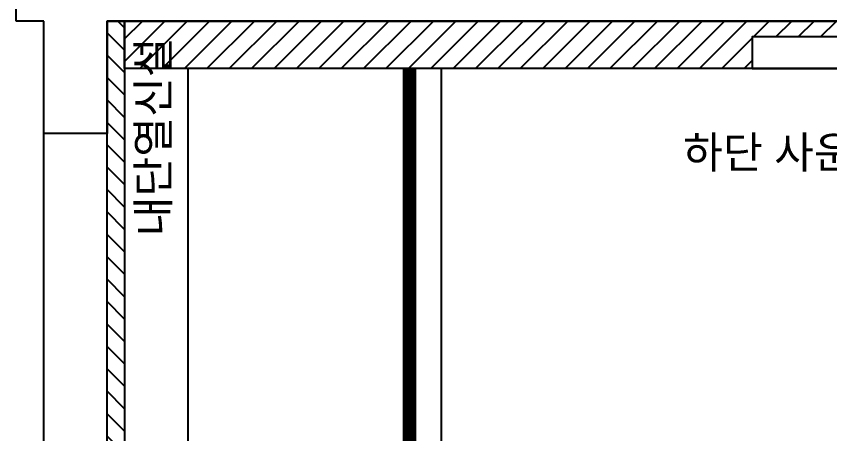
# Model space of a CAD drawing. Header units: inches. Extents: x 157163 to 245256, y -61743 to -20857.
# Drawn here: x 205630 to 208200, y -29694 to -28377 of the extents above; entities that cross this region are included whole.
import ezdxf

# ---------------------------------------------------------------- set-up
doc = ezdxf.new("R2010")
doc.units = ezdxf.units.IN
doc.header["$LTSCALE"] = 50
doc.header["$MEASUREMENT"] = 0
doc.linetypes.add('HID', pattern=[2.5, 1.5, -1])
for name, color, linetype in [('0-ELC TEXT', 7, 'Continuous'), ('03-WAL NEW', 3, 'Continuous'), ('04-WIN', 4, 'Continuous'), ('06-LIGHT', 4, 'Continuous'), ('3.기호.계단선', 30, 'Continuous'), ('F-WALL1', 2, 'Continuous')]:
    doc.layers.add(name, color=color, linetype=linetype)
doc.styles.add('코레일둥고', font='Korail_Round_Gothic_Medium.ttf')

# ---------------------------------------------------------------- blocks, each defined once
blk = doc.blocks.new('VUDAUSEH')
at = {"layer": '04-WIN'}
blk.add_lwpolyline([(205716.3, -32116.9), (205917.3, -32116.9), (205917.3, -28746.9), (205716.3, -28746.9)], close=True, dxfattribs=at)
at = {"layer": 'F-WALL1'}
for p, q in [((205630.3, -28391.9), (205630.3, -28173.9)), ((205717.3, -28391.9), (205630.3, -28391.9)), ((205717.3, -28746.9), (205717.3, -28391.9)), ((211137.3, -28391.9), (205917.3, -28391.9)), ((205917.3, -28391.9), (205917.3, -28746.9)), ((205917.3, -28746.9), (205717.3, -28746.9))]:
    blk.add_line(p, q, dxfattribs=at)

msp = doc.modelspace()

# ---------------------------------------------------------------- hatches: boundary and pattern name
at = {"layer": '03-WAL NEW'}
h = msp.add_hatch(dxfattribs=at)
h.set_pattern_fill('_USER', color=256, scale=50, angle=225, pattern_type=0)
h.set_pattern_definition([(225, (-5002.903, -27645.146), (35.355339, -35.355339), [])])
h.paths.add_polyline_path([(209154.8, -28541.9), (211137.3, -28541.9), (211137.3, -28391.9), (205972.3, -28391.9), (205972.3, -28541.9), (207954.8, -28541.9), (207954.8, -28441.9), (209154.8, -28441.9)])
at = {"layer": '3.기호.계단선'}
h = msp.add_hatch(dxfattribs=at)
h.set_pattern_fill('_USER', color=256, scale=50, angle=135, pattern_type=0)
h.set_pattern_definition([(135, (-84.12, 371.787), (-35.355339, -35.355339), [])])
h.paths.add_polyline_path([(205972.3, -28391.9), (205917.3, -28391.9), (205917.3, -29780.4), (205972.3, -29780.4)])
h.paths.add_polyline_path([(205972.3, -29780.4), (205917.3, -29780.4), (205917.3, -31150.4), (205972.3, -31150.4)])
h.paths.add_polyline_path([(205972.3, -31150.4), (205917.3, -31150.4), (205917.3, -32321.9), (205972.3, -32321.9)])

# ---------------------------------------------------------------- linework, layer by layer
at = {"layer": '03-WAL NEW'}
msp.add_lwpolyline([(211137.3, -28391.9), (211137.3, -28541.9), (205972.3, -28541.9), (205972.3, -28391.9), (211137.3, -28391.9)], dxfattribs=at)
msp.add_lwpolyline([(207954.8, -28541.9), (209154.8, -28541.9), (209154.8, -28441.9), (207954.8, -28441.9)], close=True, dxfattribs=at)
at = {"layer": '06-LIGHT'}
for p, q in [((206172.3, -28541.9), (206172.3, -32321.9)), ((206972.3, -28541.9), (206972.3, -32321.9)), ((206972.3, -28541.9), (206972.3, -29688))]:
    msp.add_line(p, q, dxfattribs=at)
at = {"layer": '06-LIGHT', "color": 10, "linetype": 'HID', "const_width": 43.2}
msp.add_lwpolyline([(206872.3, -28541.9), (206872.3, -32321.9)], dxfattribs=at)
at = {"layer": '3.기호.계단선'}
msp.add_lwpolyline([(205972.3, -32321.9), (205917.3, -32321.9), (205917.3, -28391.9), (205972.3, -28391.9)], close=True, dxfattribs=at)

# ---------------------------------------------------------------- block references
msp.add_blockref('VUDAUSEH', (0, 0))

# ---------------------------------------------------------------- texts
at = {"layer": '0-ELC TEXT', "style": '코레일둥고'}
msp.add_text('하단 사운드바 합판보강', height=100, dxfattribs=at).set_placement((207736.8, -28856))
at = {"layer": '3.기호.계단선', "style": '코레일둥고'}
msp.add_text('내단열신설', height=100, rotation=90, dxfattribs=at).set_placement((206112.5, -29071.1))

doc.saveas('drawing.dxf')
